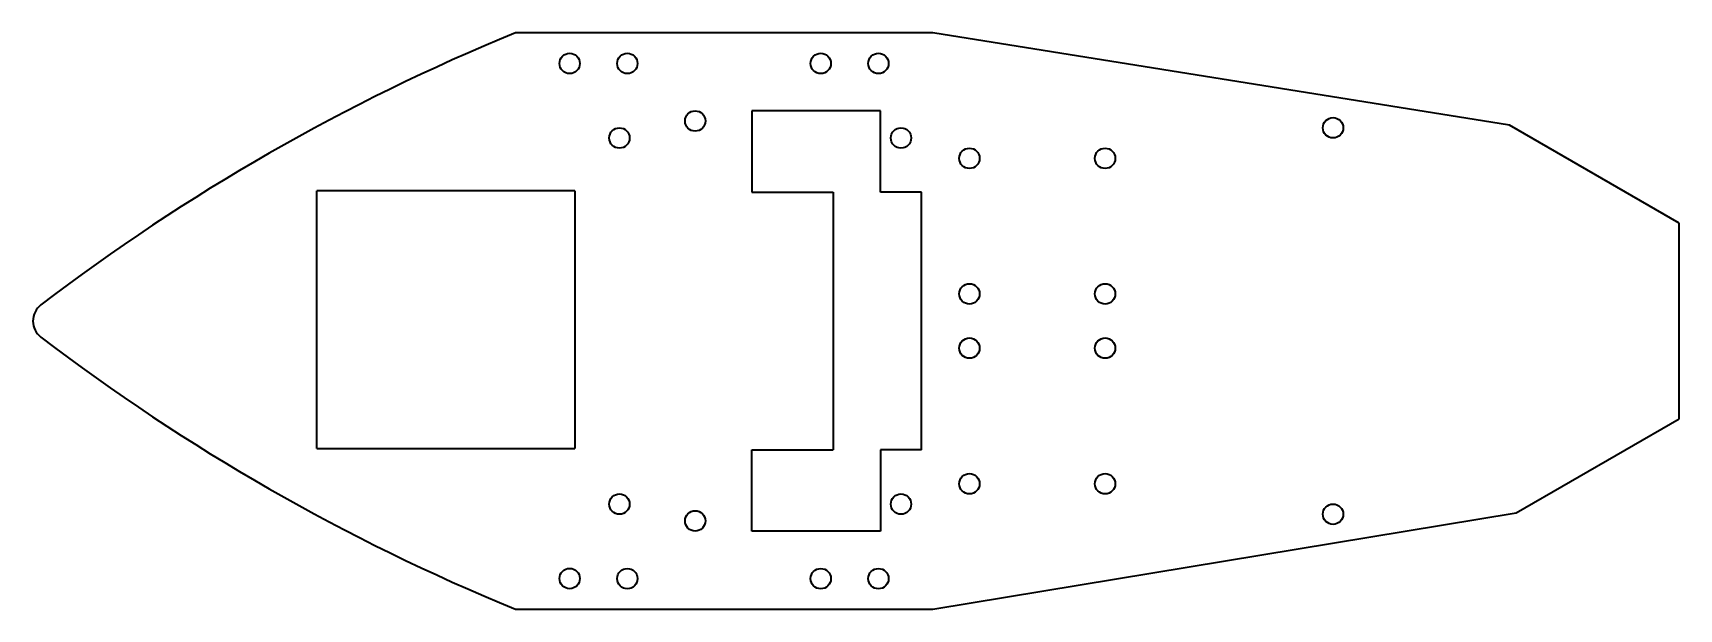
# Model space of a CAD drawing. Header units: millimetres. Extents: x -220 to 23, y 217 to 302.
import ezdxf

# ---------------------------------------------------------------- set-up
doc = ezdxf.new("R2010")
doc.units = ezdxf.units.MM
doc.layers.add('ALL6COMP', color=7, linetype='Continuous')

msp = doc.modelspace()

# ---------------------------------------------------------------- linework, layer by layer
at = {"layer": 'ALL6COMP', "color": 7, "linetype": 'Continuous', "lineweight": 35}
for p, q in [((-87.42, 302.24), (-148.92, 302.24)), ((-2.42, 288.61), (-87.42, 302.24)), ((-114.09, 290.74), (-114.09, 278.74)), ((-95.09, 290.74), (-114.09, 290.74)), ((-95.09, 278.74), (-95.09, 290.74)), ((22.58, 274.18), (-2.42, 288.61)), ((-140.17, 278.94), (-178.17, 278.94)), ((-178.17, 240.94), (-178.17, 278.94)), ((-140.17, 278.94), (-140.17, 240.94)), ((-114.09, 278.74), (-102.09, 278.74)), ((-102.09, 278.74), (-102.09, 240.74)), ((-89.09, 278.74), (-95.09, 278.74)), ((-89.09, 240.74), (-89.09, 278.74)), ((22.58, 245.31), (22.58, 274.18)), ((-1.43, 231.45), (22.58, 245.31)), ((-178.17, 240.94), (-140.17, 240.94)), ((-114.09, 228.74), (-114.09, 240.74)), ((-114.09, 240.74), (-102.09, 240.74)), ((-89.09, 240.74), (-95.09, 240.74)), ((-95.09, 240.74), (-95.09, 228.74)), ((-87.42, 217.24), (-1.43, 231.45)), ((-95.09, 228.74), (-114.09, 228.74)), ((-148.92, 217.24), (-87.42, 217.24))]:
    msp.add_line(p, q, dxfattribs=at)
for centre in [(-140.92, 297.74), (-132.42, 297.74), (-103.92, 297.74), (-95.42, 297.74), (-122.42, 289.25), (-28.42, 288.24), (-133.59, 286.74), (-92.09, 286.74), (-82.01, 283.74), (-62.01, 283.74), (-82.01, 263.74), (-62.01, 263.74), (-82.01, 255.74), (-62.01, 255.74), (-82.01, 235.74), (-62.01, 235.74), (-133.59, 232.74), (-92.09, 232.74), (-122.42, 230.25), (-28.42, 231.24), (-140.92, 221.75), (-132.42, 221.74), (-103.92, 221.74), (-95.42, 221.74)]:
    msp.add_circle(centre, 1.5, dxfattribs=at)
for centre, radius, start, end in [((-32.4, 18.16), 307.05, 112.3015, 127.3872), ((-217.02, 259.74), 3, 127.3872, 232.6128), ((-32.4, 501.33), 307.05, 232.6128, 247.6985)]:
    msp.add_arc(centre, radius, start, end, dxfattribs=at)

doc.saveas('drawing.dxf')
